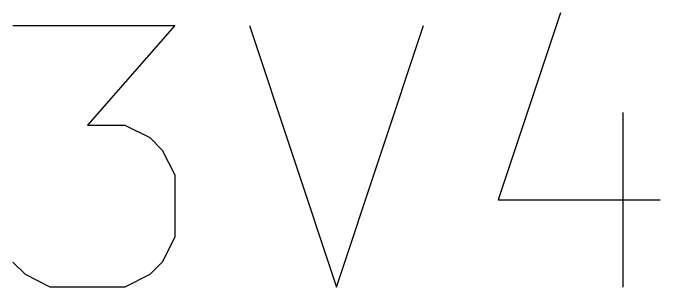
# Model space of a CAD drawing. Header units: millimetres. Extents: x 0 to 280, y 0 to 300.
# Drawn here: x 73.922 to 77.973, y 101.844 to 103.557 of the extents above; entities that cross this region are included whole.
import ezdxf

# ---------------------------------------------------------------- set-up
doc = ezdxf.new("R2010")
doc.units = ezdxf.units.MM
doc.layers.add('F.Fab', color=9, linetype='CONTINUOUS', true_color=0xafafaf)

msp = doc.modelspace()

# ---------------------------------------------------------------- linework, layer by layer
at = {"layer": 'F.Fab', "linetype": 'CONTINUOUS'}
for p, q in [((77.349595, 103.557397), (76.960128, 102.388997)), ((73.922288, 103.479503), (74.934901, 103.479503)), ((74.934901, 103.479503), (74.389648, 102.856357)), ((75.402261, 103.479503), (75.947515, 101.843743)), ((75.947515, 101.843743), (76.492768, 103.479503)), ((77.739061, 102.93425), (77.739061, 101.843743)), ((74.389648, 102.856357), (74.623328, 102.856357)), ((74.623328, 102.856357), (74.779114, 102.778463)), ((74.779114, 102.778463), (74.857008, 102.70057)), ((74.857008, 102.70057), (74.934901, 102.544783)), ((74.934901, 102.544783), (74.934901, 102.155317)), ((76.960128, 102.388997), (77.972741, 102.388997)), ((74.934901, 102.155317), (74.857008, 101.99953)), ((74.000181, 101.921637), (73.922288, 101.99953)), ((74.857008, 101.99953), (74.779114, 101.921637)), ((74.155968, 101.843743), (74.000181, 101.921637)), ((74.779114, 101.921637), (74.623328, 101.843743)), ((74.623328, 101.843743), (74.155968, 101.843743))]:
    msp.add_line(p, q, dxfattribs=at)

doc.saveas('drawing.dxf')
